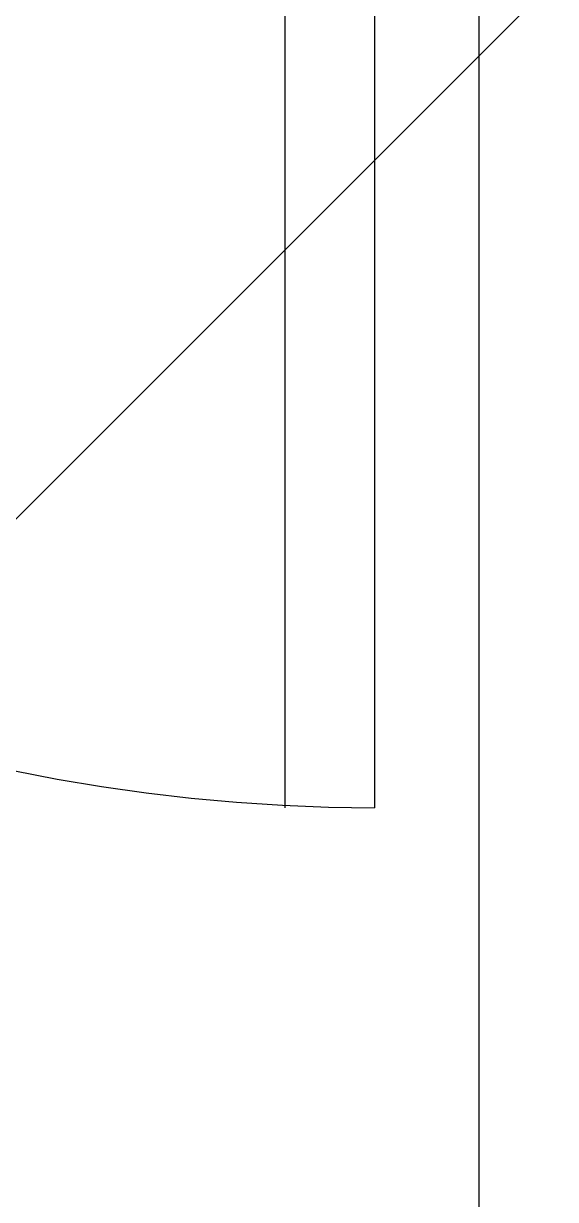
# Model space of a CAD drawing. Header units: millimetres. Extents: x 732 to 1037, y 127 to 299.
# Drawn here: x 735.025 to 735.2031, y 279.2501 to 279.644 of the extents above; entities that cross this region are included whole.
import ezdxf

# ---------------------------------------------------------------- set-up
doc = ezdxf.new("R2010")
doc.units = ezdxf.units.MM
doc.layers.add('I-ARQ', color=8, linetype='Continuous')

# ---------------------------------------------------------------- blocks, each defined once
blk = doc.blocks.new('A$C4CA24491')
at = {"layer": 'I-ARQ', "color": 2}
blk.add_line((0, 3.76099), (12.75, 16.51099), dxfattribs=at)

msp = doc.modelspace()

# ---------------------------------------------------------------- linework, layer by layer
at = {"layer": 'I-ARQ'}
for p, q in [((735.11258, 279.38128), (735.11258, 279.98314)), ((735.14258, 279.98314), (735.14258, 279.38128)), ((735.17758, 278.62314), (735.17758, 279.98314))]:
    msp.add_line(p, q, dxfattribs=at)
msp.add_arc((735.14417, 279.98286), 0.60159, 179.97416, 269.84895, dxfattribs=at)

# ---------------------------------------------------------------- block references
msp.add_blockref('A$C4CA24491', (733.63258, 274.32726))

doc.saveas('drawing.dxf')
